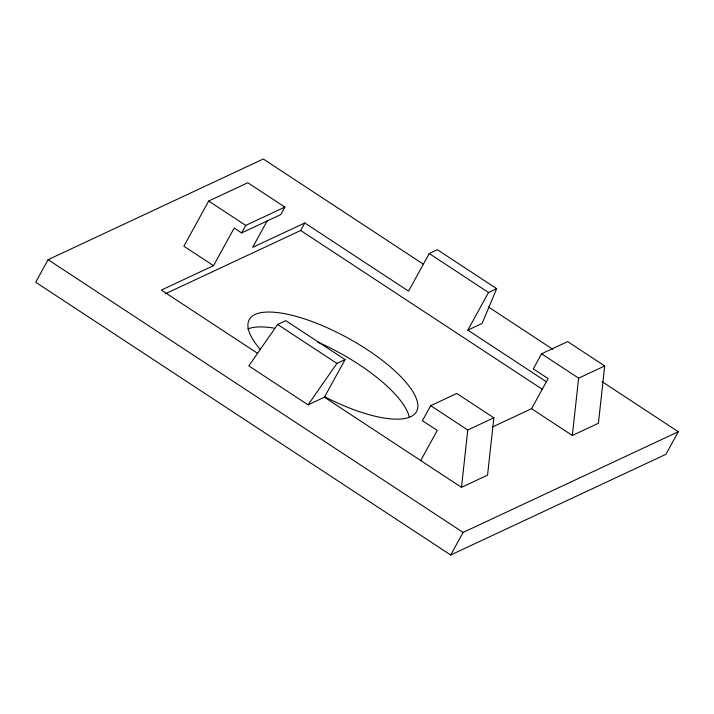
<?xml version="1.0" encoding="UTF-8"?>
<svg xmlns="http://www.w3.org/2000/svg" width="714" height="714" viewBox="0 0 714 714"><rect width="100%" height="100%" fill="white"/><g stroke="black" fill="none" stroke-linecap="round" stroke-linejoin="round"><path stroke-width="1.07" d="M461.476 487.332L467.768 430.015L493.847 417.806L487.555 475.131L461.476 487.332L324.379 397.225L308.073 404.856L248.793 365.889L277.621 324.459L285.77 320.64L345.058 359.606L324.379 397.225M572.333 435.478L578.626 378.152L604.704 365.952L598.412 423.268L572.333 435.478L531.573 408.685L492.214 427.097M267.482 220.358L252.64 247.365L304.807 222.964L408.551 291.151L429.239 253.532L437.387 249.721L496.667 288.679L482.102 323.442L467.84 330.118L546.576 381.865M423.348 264.189L263.305 159.008L48.106 259.673L35.7 282.244L450.695 554.992L665.894 454.327L678.3 431.756L602 381.606M208.684 201.045L183.864 246.187L213.513 265.67L234.192 228.052L241.6 232.925L280.727 214.619L284.868 207.096L247.812 182.739L208.684 201.045L245.741 225.401L284.868 207.096M241.6 232.925L245.741 225.401M165.291 293.82L300.665 230.488L304.807 222.964M467.84 330.118L488.519 292.499L496.667 288.679M493.847 417.806L456.799 393.459L430.712 405.659L422.438 420.707L437.263 430.444L420.716 460.548M604.704 365.952L567.657 341.595L541.569 353.805L533.296 368.852L548.12 378.59L531.573 408.685M450.695 554.992L463.109 532.421L678.3 431.756M308.073 404.856L336.91 363.417L345.058 359.606M213.513 265.67L161.346 290.071L257.683 353.394M429.239 253.532L488.519 292.499M488.483 307.002L552.681 349.2M541.569 353.805L578.626 378.152M300.665 230.488L542.381 389.344M430.712 405.659L467.768 430.015M277.621 324.459L336.91 363.417M48.106 259.673L463.109 532.421M247.758 329.002A95.426 31.38 28.8 0 1 274.462 328.208M317.364 341.89A95.426 31.38 28.8 0 1 409.184 416.753M260.503 349.681A95.426 31.38 28.8 0 1 304.923 319.042A95.426 31.38 28.8 0 1 417.262 401.447A95.426 31.38 28.8 0 1 324.745 396.805"/></g></svg>
